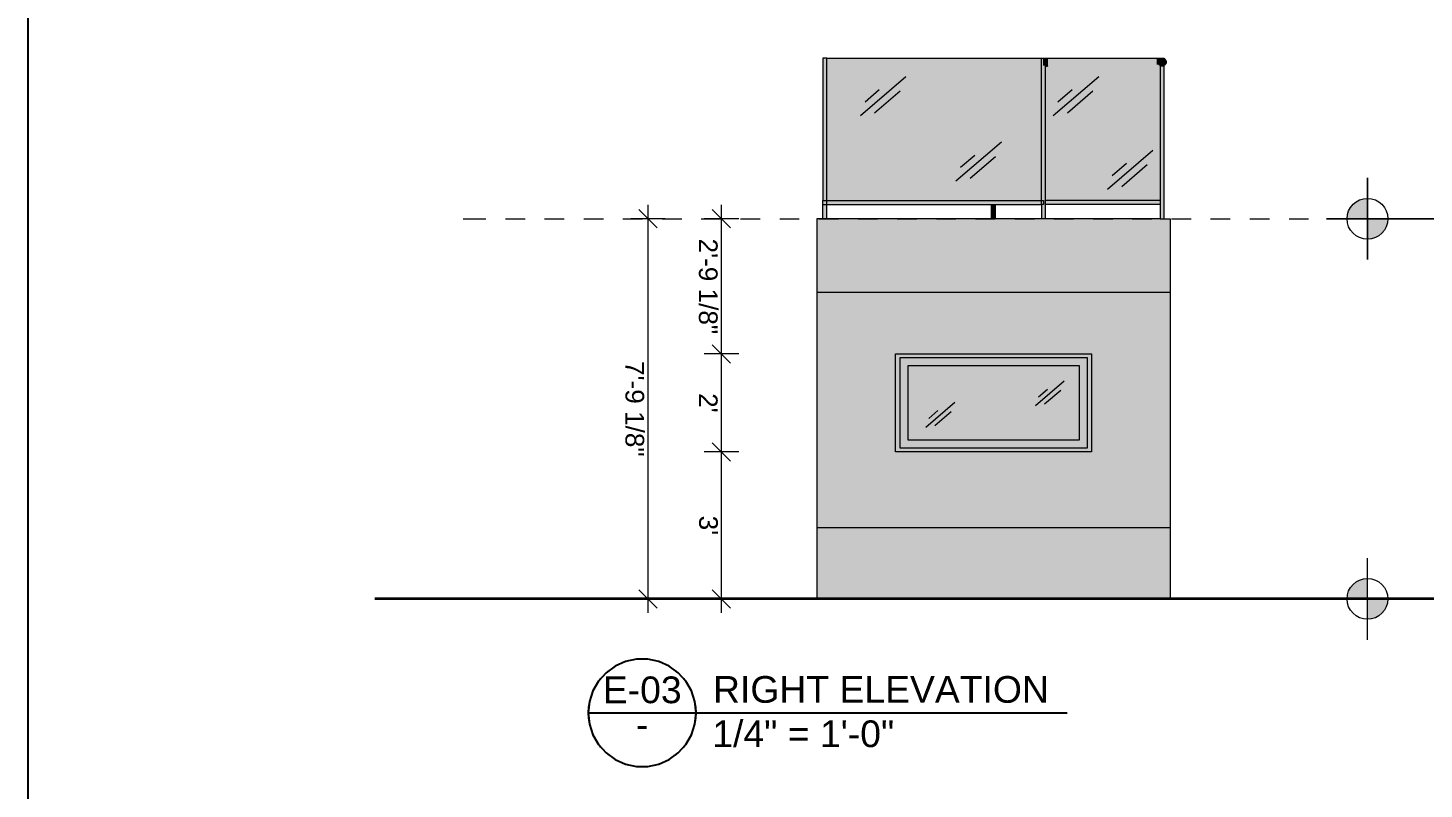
# Model space of a CAD drawing. Header units: millimetres. Extents: x -419 to 20046, y -14642 to 2638.
# Drawn here: x 9456.7 to 9912.8, y -524.8 to -276.2 of the extents above; entities that cross this region are included whole.
import ezdxf

# ---------------------------------------------------------------- set-up
doc = ezdxf.new("R2010")
doc.units = ezdxf.units.MM
for name, color, linetype in [('PDF6_A$$$DIMENSIONS.2D', 7, 'Continuous'), ('PDF6_C$$$MESH$(TERRAIN).3D', 7, 'Continuous'), ('PDF6_Geometry', 7, 'Continuous'), ('PDF6_Text', 7, 'Continuous')]:
    doc.layers.add(name, color=color, linetype=linetype)
for name, color, linetype, true_color in [('PDF6_A$$$FLOOR$$$RAILINGS.3D', 7, 'Continuous', 0x757575), ('PDF6_A$$$WALL$$$EXTERIOR.3D', 7, 'Continuous', 0x757575), ('PDF6_A$$$WALL$$$INTERIOR.3D', 7, 'Continuous', 0xbfbfbf), ('PDF6_P$$$PLUMBING$$$FIXTURES.3D', 7, 'Continuous', 0xffffff)]:
    doc.layers.add(name, color=color, linetype=linetype, true_color=true_color)
doc.styles.add('PDF Arial', font='arial.ttf')

msp = doc.modelspace()

# ---------------------------------------------------------------- hatches: boundary and pattern name
at = {"layer": 'PDF6_A$$$FLOOR$$$RAILINGS.3D', "true_color": 0xffffff, "transparency": 33554559}
for points in [[(9787.847, -338.553), (9789.18, -338.553), (9789.18, -288.502), (9788.515, -288.502), (9788.515, -286.244), (9789.18, -286.244), (9789.18, -286.06), (9787.847, -286.06), (9787.847, -332.554), (9788.515, -332.554), (9788.515, -333.886), (9787.847, -333.886)], [(9788.515, -286.244), (9788.515, -286.368), (9789.52, -286.368), (9789.588, -286.305), (9789.651, -286.237), (9789.18, -286.237), (9789.18, -286.244)], [(9788.515, -286.368), (9788.515, -286.529), (9789.359, -286.529), (9789.442, -286.451), (9789.52, -286.368)], [(9788.515, -286.715), (9789.17, -286.715), (9789.268, -286.627), (9789.359, -286.529), (9788.515, -286.529)], [(9788.515, -286.925), (9788.963, -286.925), (9789.069, -286.829), (9789.17, -286.715), (9788.515, -286.715)], [(9788.515, -287.144), (9788.741, -287.144), (9788.855, -287.053), (9788.963, -286.925), (9788.515, -286.925)], [(9789.827, -286.06), (9789.18, -286.06), (9789.18, -286.08), (9789.807, -286.08), (9789.822, -286.07)], [(9789.827, -288.686), (9789.18, -288.686), (9789.18, -332.554), (9826.569, -332.554), (9826.569, -288.502), (9826.393, -288.378), (9826.232, -288.217), (9826.124, -288.061), (9825.486, -288.061), (9825.486, -286.06), (9789.827, -286.06)], [(9789.18, -286.138), (9789.747, -286.138), (9789.782, -286.111), (9789.807, -286.08), (9789.18, -286.08)], [(9789.18, -286.138), (9789.18, -286.237), (9789.651, -286.237), (9789.704, -286.189), (9789.747, -286.138)], [(9826.219, -286.06), (9825.866, -286.06), (9825.866, -288.061), (9826.124, -288.061), (9826.101, -288.028), (9826.003, -287.822), (9825.945, -287.6), (9825.924, -287.373), (9825.945, -287.144), (9826.003, -286.925), (9826.101, -286.715), (9826.161, -286.627), (9826.219, -286.547)], [(9826.509, -286.06), (9826.219, -286.06), (9826.219, -286.547), (9826.232, -286.529), (9826.393, -286.368), (9826.484, -286.305), (9826.509, -286.287)], [(9827.237, -286.06), (9826.569, -286.06), (9826.569, -286.244), (9826.58, -286.237), (9826.789, -286.138), (9827.008, -286.08)], [(9827.237, -286.06), (9827.464, -286.08), (9827.686, -286.138), (9827.892, -286.237), (9827.902, -286.244), (9827.902, -286.06)], [(9788.515, -287.822), (9788.963, -287.822), (9788.855, -287.693), (9788.741, -287.6), (9788.515, -287.6)], [(9788.515, -287.822), (9788.515, -288.028), (9789.17, -288.028), (9789.069, -287.915), (9788.963, -287.822)], [(9788.515, -288.028), (9788.515, -288.217), (9789.359, -288.217), (9789.268, -288.116), (9789.17, -288.028)], [(9788.515, -288.378), (9789.52, -288.378), (9789.442, -288.293), (9789.359, -288.217), (9788.515, -288.217)], [(9789.52, -288.378), (9788.515, -288.378), (9788.515, -288.502), (9789.18, -288.502), (9789.18, -288.509), (9789.651, -288.509), (9789.588, -288.441)], [(9789.18, -288.509), (9789.18, -288.605), (9789.747, -288.605), (9789.704, -288.557), (9789.651, -288.509)], [(9789.18, -288.666), (9789.807, -288.666), (9789.782, -288.635), (9789.747, -288.605), (9789.18, -288.605)], [(9789.807, -288.666), (9789.18, -288.666), (9789.18, -288.686), (9789.827, -288.686), (9789.822, -288.676)], [(9826.58, -288.509), (9826.569, -288.502), (9826.569, -338.553), (9827.902, -338.553), (9827.902, -288.502), (9827.892, -288.509), (9827.686, -288.605), (9827.464, -288.666), (9827.237, -288.686), (9827.008, -288.666), (9826.789, -288.605)]]:
    msp.add_hatch(color=7, dxfattribs=at).paths.add_polyline_path(points)
at = {"layer": 'PDF6_A$$$WALL$$$EXTERIOR.3D', "transparency": 33554559}
for points in [[(9894.321, -338.553), (9887.654, -338.553), (9888.161, -336.003), (9889.607, -333.839), (9891.769, -332.395), (9894.321, -331.886)], [(9894.321, -338.553), (9887.654, -338.553), (9888.161, -336.003), (9889.607, -333.839), (9891.769, -332.395), (9894.321, -331.886)], [(9894.321, -338.553), (9900.988, -338.553), (9900.479, -341.105), (9899.036, -343.267), (9896.871, -344.714), (9894.321, -345.22)], [(9894.321, -338.553), (9900.988, -338.553), (9900.479, -341.105), (9899.036, -343.267), (9896.871, -344.714), (9894.321, -345.22)], [(9894.321, -462.688), (9887.654, -462.688), (9888.161, -460.135), (9889.607, -457.973), (9891.769, -456.527), (9894.321, -456.021)], [(9894.321, -462.688), (9900.988, -462.688), (9900.479, -465.238), (9899.036, -467.402), (9896.871, -468.846), (9894.321, -469.352)]]:
    msp.add_hatch(color=7, dxfattribs=at).paths.add_polyline_path(points)
at = {"layer": 'PDF6_A$$$WALL$$$EXTERIOR.3D', "true_color": 0xffffff, "transparency": 33554559}
h = msp.add_hatch(color=7, dxfattribs=at)
h.paths.add_polyline_path([(9714.423, -439.353), (9829.863, -439.353), (9829.863, -362.553), (9714.423, -362.553)], flags=0)
h.paths.add_polyline_path([(9740.142, -382.688), (9804.182, -382.688), (9804.182, -414.688), (9796.898, -414.688), (9740.142, -414.688)], flags=0)
for points in [[(9740.182, -382.688), (9740.182, -385.311), (9741.495, -385.311), (9741.495, -383.998), (9802.872, -383.998), (9802.872, -385.311), (9804.182, -385.311), (9804.182, -382.688)], [(9802.872, -383.998), (9741.495, -383.998), (9741.495, -386.624), (9744.12, -386.624), (9800.246, -386.624), (9802.872, -386.624)], [(9740.182, -412.062), (9740.182, -414.688), (9804.182, -414.688), (9804.182, -412.062), (9802.872, -412.062), (9802.872, -413.375), (9741.495, -413.375), (9741.495, -412.062)], [(9741.495, -413.375), (9802.872, -413.375), (9802.872, -410.75), (9800.246, -410.75), (9744.12, -410.75), (9741.495, -410.75)]]:
    msp.add_hatch(color=7, dxfattribs=at).paths.add_polyline_path(points)
at = {"layer": 'PDF6_A$$$WALL$$$INTERIOR.3D', "true_color": 0xffffff, "transparency": 33554559}
msp.add_hatch(color=7, dxfattribs=at).paths.add_polyline_path([(9740.182, -382.688), (9740.142, -382.688), (9740.142, -402.86), (9740.182, -402.86), (9740.182, -385.311)])
at = {"layer": 'PDF6_P$$$PLUMBING$$$FIXTURES.3D', "transparency": 33554559}
msp.add_hatch(color=256, dxfattribs=at).paths.add_polyline_path([(9740.182, -410.734), (9740.142, -410.734), (9740.142, -414.688), (9740.182, -414.688), (9740.182, -412.062)])

# ---------------------------------------------------------------- linework, layer by layer
at = {"layer": 'PDF6_A$$$DIMENSIONS.2D', "lineweight": 13}
for points in [[(9662.274, -341.554), (9656.273, -335.555)], [(9659.273, -467.188), (9659.273, -462.688), (9659.273, -338.553), (9659.273, -334.053)], [(9686.273, -341.554), (9680.274, -335.555)], [(9683.272, -467.188), (9683.272, -462.688), (9683.272, -414.688), (9683.272, -382.688), (9683.272, -338.553), (9683.272, -334.053)], [(9664.899, -338.553), (9653.648, -338.553)], [(9688.899, -338.553), (9677.648, -338.553)], [(9688.899, -382.688), (9677.648, -382.688)], [(9680.274, -379.687), (9686.273, -385.686)], [(9688.899, -414.688), (9677.648, -414.688)], [(9680.274, -411.687), (9686.273, -417.686)], [(9656.273, -459.687), (9662.274, -465.686)], [(9680.274, -459.687), (9686.273, -465.686)], [(9664.899, -462.688), (9653.648, -462.688)], [(9688.899, -462.688), (9677.648, -462.688)]]:
    msp.add_lwpolyline(points, dxfattribs=at)
at = {"layer": 'PDF6_A$$$DIMENSIONS.2D', "lineweight": 25}
msp.add_lwpolyline([(9674.955, -499.894), (9674.569, -496.235), (9673.433, -492.735), (9671.594, -489.548), (9669.131, -486.814), (9666.155, -484.652), (9662.793, -483.155), (9659.195, -482.389), (9655.515, -482.389), (9651.916, -483.155), (9648.555, -484.652), (9645.578, -486.814), (9643.116, -489.548), (9641.276, -492.735), (9640.139, -496.235), (9639.755, -499.894), (9640.139, -503.552), (9641.276, -507.052), (9643.116, -510.239), (9645.578, -512.973), (9648.555, -515.135), (9651.916, -516.632), (9655.515, -517.398), (9659.195, -517.398), (9662.793, -516.632), (9666.155, -515.135), (9669.131, -512.973), (9671.594, -510.239), (9673.433, -507.052), (9674.569, -503.552)], close=True, dxfattribs=at)
msp.add_lwpolyline([(9639.755, -499.894), (9796.175, -499.894)], dxfattribs=at)
at = {"layer": 'PDF6_A$$$DIMENSIONS.2D', "lineweight": 0}
msp.add_circle((9657.355, -499.894), 17.6, dxfattribs=at)
at = {"layer": 'PDF6_A$$$FLOOR$$$RAILINGS.3D', "lineweight": 9}
for points in [[(9717.714, -338.553), (9717.714, -333.886), (9717.714, -332.554), (9717.714, -286.06), (9716.381, -286.06), (9716.381, -332.554), (9717.714, -332.554), (9787.847, -332.554), (9788.515, -332.554), (9788.515, -333.886), (9787.847, -333.886), (9787.847, -338.553)], [(9716.381, -333.886), (9717.714, -333.886), (9787.847, -333.886), (9787.847, -332.554), (9787.847, -286.06), (9789.18, -286.06), (9789.827, -286.06), (9789.822, -286.07), (9789.807, -286.08), (9789.782, -286.111), (9789.747, -286.138), (9789.704, -286.189), (9789.651, -286.237), (9789.588, -286.305), (9789.52, -286.368), (9789.442, -286.451), (9789.359, -286.529), (9789.268, -286.627), (9789.17, -286.715), (9789.069, -286.829), (9788.963, -286.925), (9788.855, -287.053), (9788.741, -287.144), (9788.628, -287.315), (9788.515, -287.373), (9788.628, -287.429), (9788.741, -287.6), (9788.855, -287.693), (9788.963, -287.822), (9789.069, -287.915), (9789.17, -288.028), (9789.268, -288.116), (9789.359, -288.217), (9789.442, -288.293), (9789.52, -288.378), (9789.588, -288.441), (9789.651, -288.509), (9789.704, -288.557), (9789.747, -288.605), (9789.782, -288.635), (9789.807, -288.666), (9789.822, -288.676), (9789.827, -288.686), (9789.827, -286.06), (9825.486, -286.06), (9825.866, -286.06), (9826.219, -286.06), (9826.509, -286.06), (9826.569, -286.06), (9827.902, -286.06), (9827.902, -286.244)], [(9717.714, -286.06), (9787.847, -286.06)], [(9788.515, -286.244), (9788.515, -286.368), (9788.515, -286.529), (9788.515, -286.715), (9788.515, -286.925), (9788.515, -287.144), (9788.515, -287.373), (9788.515, -287.6), (9788.515, -287.822), (9788.515, -288.028), (9788.515, -288.217), (9788.515, -288.378), (9788.515, -288.502)], [(9789.18, -286.244), (9789.18, -286.06)], [(9826.569, -286.244), (9826.569, -286.06)], [(9789.18, -338.553), (9789.18, -288.502)], [(9789.18, -288.686), (9789.827, -288.686)], [(9826.124, -288.061), (9825.866, -288.061), (9825.486, -288.061)], [(9826.569, -288.502), (9826.569, -338.553), (9827.902, -338.553), (9827.902, -288.502)], [(9716.381, -338.553), (9716.381, -333.886), (9716.381, -332.554)], [(9826.569, -332.554), (9789.18, -332.554)], [(9771.477, -338.553), (9771.477, -333.886)], [(9772.809, -338.553), (9772.809, -333.886)], [(9826.569, -333.886), (9789.18, -333.886)]]:
    msp.add_lwpolyline(points, dxfattribs=at)
msp.add_lwpolyline([(9826.161, -286.627), (9826.232, -286.529), (9826.31, -286.451), (9826.393, -286.368), (9826.484, -286.305), (9826.58, -286.237), (9826.683, -286.189), (9826.789, -286.138), (9826.897, -286.111), (9827.008, -286.08), (9827.121, -286.07), (9827.237, -286.06), (9827.351, -286.07), (9827.464, -286.08), (9827.577, -286.111), (9827.686, -286.138), (9827.792, -286.189), (9827.892, -286.237), (9827.991, -286.305), (9828.081, -286.368), (9828.164, -286.451), (9828.243, -286.529), (9828.313, -286.627), (9828.374, -286.715), (9828.427, -286.829), (9828.469, -286.925), (9828.505, -287.053), (9828.53, -287.144), (9828.545, -287.315), (9828.55, -287.373), (9828.545, -287.429), (9828.53, -287.6), (9828.505, -287.693), (9828.469, -287.822), (9828.427, -287.915), (9828.374, -288.028), (9828.313, -288.116), (9828.243, -288.217), (9828.164, -288.293), (9828.081, -288.378), (9827.991, -288.441), (9827.892, -288.509), (9827.792, -288.557), (9827.686, -288.605), (9827.577, -288.635), (9827.464, -288.666), (9827.351, -288.676), (9827.237, -288.686), (9827.121, -288.676), (9827.008, -288.666), (9826.897, -288.635), (9826.789, -288.605), (9826.683, -288.557), (9826.58, -288.509), (9826.484, -288.441), (9826.393, -288.378), (9826.31, -288.293), (9826.232, -288.217), (9826.161, -288.116), (9826.101, -288.028), (9826.048, -287.915), (9826.003, -287.822), (9825.97, -287.693), (9825.945, -287.6), (9825.929, -287.429), (9825.924, -287.373), (9825.929, -287.315), (9825.945, -287.144), (9825.97, -287.053), (9826.003, -286.925), (9826.048, -286.829), (9826.101, -286.715)], close=True, dxfattribs=at)
at = {"layer": 'PDF6_A$$$FLOOR$$$RAILINGS.3D', "color": 7, "lineweight": 0, "true_color": 0xffffff, "transparency": 33554559}
for points in [[(9716.381, -338.553), (9717.714, -338.553), (9716.381, -286.06), (9717.714, -286.06)], [(9717.714, -286.06), (9717.714, -332.554), (9787.847, -286.06), (9787.847, -332.554)], [(9788.515, -287.144), (9788.515, -287.373), (9788.741, -287.144), (9788.628, -287.315)], [(9788.628, -287.315), (9788.515, -287.373), (9788.628, -287.429)], [(9788.741, -287.144), (9788.628, -287.315), (9788.741, -287.6), (9788.628, -287.429)], [(9788.855, -287.053), (9788.741, -287.144), (9788.855, -287.693), (9788.741, -287.6)], [(9788.963, -286.925), (9788.855, -287.053), (9788.963, -287.822), (9788.855, -287.693)], [(9789.069, -286.829), (9788.963, -286.925), (9789.069, -287.915), (9788.963, -287.822)], [(9789.17, -286.715), (9789.069, -286.829), (9789.17, -288.028), (9789.069, -287.915)], [(9789.268, -286.627), (9789.17, -286.715), (9789.268, -288.116), (9789.17, -288.028)], [(9789.359, -286.529), (9789.268, -286.627), (9789.359, -288.217), (9789.268, -288.116)], [(9789.442, -286.451), (9789.359, -286.529), (9789.442, -288.293), (9789.359, -288.217)], [(9789.52, -286.368), (9789.442, -286.451), (9789.52, -288.378), (9789.442, -288.293)], [(9789.588, -286.305), (9789.52, -286.368), (9789.588, -288.441), (9789.52, -288.378)], [(9789.651, -286.237), (9789.588, -286.305), (9789.651, -288.509), (9789.588, -288.441)], [(9789.651, -286.237), (9789.651, -288.509), (9789.704, -286.189), (9789.704, -288.557)], [(9789.747, -286.138), (9789.704, -286.189), (9789.747, -288.605), (9789.704, -288.557)], [(9789.782, -286.111), (9789.747, -286.138), (9789.782, -288.635), (9789.747, -288.605)], [(9789.807, -286.08), (9789.782, -286.111), (9789.807, -288.666), (9789.782, -288.635)], [(9789.822, -286.07), (9789.807, -286.08), (9789.822, -288.676), (9789.807, -288.666)], [(9789.827, -286.06), (9789.822, -286.07), (9789.827, -288.686), (9789.822, -288.676)], [(9825.486, -288.061), (9825.866, -288.061), (9825.486, -286.06), (9825.866, -286.06)], [(9825.924, -287.373), (9825.929, -287.429), (9825.929, -287.315)], [(9825.929, -287.315), (9825.929, -287.429), (9825.945, -287.144), (9825.945, -287.6)], [(9825.945, -287.144), (9825.945, -287.6), (9825.97, -287.053), (9825.97, -287.693)], [(9825.97, -287.053), (9825.97, -287.693), (9826.003, -286.925), (9826.003, -287.822)], [(9826.003, -286.925), (9826.003, -287.822), (9826.048, -286.829), (9826.048, -287.915)], [(9826.048, -287.915), (9826.101, -288.028), (9826.048, -286.829), (9826.101, -286.715)], [(9826.101, -286.715), (9826.101, -288.028), (9826.161, -286.627), (9826.161, -288.116)], [(9826.161, -286.627), (9826.161, -288.116), (9826.232, -286.529), (9826.232, -288.217)], [(9826.232, -286.529), (9826.232, -288.217), (9826.31, -286.451), (9826.31, -288.293)], [(9826.31, -286.451), (9826.31, -288.293), (9826.393, -286.368), (9826.393, -288.378)], [(9826.393, -286.368), (9826.393, -288.378), (9826.484, -286.305), (9826.484, -288.441)], [(9826.484, -286.305), (9826.484, -288.441), (9826.58, -286.237), (9826.58, -288.509)], [(9826.509, -286.287), (9826.569, -286.244), (9826.509, -286.06), (9826.569, -286.06)], [(9826.58, -286.237), (9826.58, -288.509), (9826.683, -286.189), (9826.683, -288.557)], [(9826.683, -286.189), (9826.683, -288.557), (9826.789, -286.138), (9826.789, -288.605)], [(9826.789, -286.138), (9826.789, -288.605), (9826.897, -286.111), (9826.897, -288.635)], [(9826.897, -286.111), (9826.897, -288.635), (9827.008, -286.08), (9827.008, -288.666)], [(9827.008, -286.08), (9827.008, -288.666), (9827.121, -286.07), (9827.121, -288.676)], [(9827.121, -286.07), (9827.121, -288.676), (9827.237, -286.06), (9827.237, -288.686)], [(9827.237, -286.06), (9827.237, -288.686), (9827.351, -286.07), (9827.351, -288.676)], [(9827.351, -286.07), (9827.351, -288.676), (9827.464, -286.08), (9827.464, -288.666)], [(9827.464, -286.08), (9827.464, -288.666), (9827.577, -286.111), (9827.577, -288.635)], [(9827.577, -286.111), (9827.577, -288.635), (9827.686, -286.138), (9827.686, -288.605)], [(9827.686, -286.138), (9827.686, -288.605), (9827.792, -286.189), (9827.792, -288.557)], [(9827.792, -286.189), (9827.792, -288.557), (9827.892, -286.237), (9827.892, -288.509)], [(9827.892, -286.237), (9827.892, -288.509), (9827.991, -286.305), (9827.991, -288.441)], [(9827.991, -286.305), (9827.991, -288.441), (9828.081, -286.368), (9828.081, -288.378)], [(9828.081, -286.368), (9828.081, -288.378), (9828.164, -286.451), (9828.164, -288.293)], [(9828.164, -286.451), (9828.164, -288.293), (9828.243, -286.529), (9828.243, -288.217)], [(9828.243, -286.529), (9828.243, -288.217), (9828.313, -286.627), (9828.313, -288.116)], [(9828.313, -286.627), (9828.313, -288.116), (9828.374, -286.715), (9828.374, -288.028)], [(9828.374, -288.028), (9828.427, -287.915), (9828.374, -286.715), (9828.427, -286.829)], [(9828.427, -286.829), (9828.427, -287.915), (9828.469, -286.925), (9828.469, -287.822)], [(9828.469, -286.925), (9828.469, -287.822), (9828.505, -287.053), (9828.505, -287.693)], [(9828.505, -287.053), (9828.505, -287.693), (9828.53, -287.144), (9828.53, -287.6)], [(9828.53, -287.144), (9828.53, -287.6), (9828.545, -287.315), (9828.545, -287.429)], [(9828.545, -287.315), (9828.545, -287.429), (9828.55, -287.373)], [(9788.515, -287.373), (9788.515, -287.6), (9788.628, -287.429), (9788.741, -287.6)], [(9717.714, -333.886), (9788.515, -333.886), (9717.714, -332.554), (9788.515, -332.554)], [(9789.18, -332.554), (9789.18, -333.886), (9826.569, -332.554), (9826.569, -333.886)], [(9772.809, -333.886), (9771.477, -333.886), (9772.809, -338.553), (9771.477, -338.553)]]:
    msp.add_solid(points, dxfattribs=at)
at = {"layer": 'PDF6_A$$$WALL$$$EXTERIOR.3D', "color": 253, "lineweight": 9, "true_color": 0xa5a5a5}
for points in [[(9728.675, -304.782), (9743.506, -292.04)], [(9730.204, -300.319), (9734.828, -296.346)], [(9791.679, -304.782), (9806.508, -292.04)], [(9793.206, -300.319), (9797.832, -296.346)], [(9733.303, -303.93), (9741.633, -296.772)], [(9796.308, -303.93), (9804.636, -296.772)], [(9759.894, -326.194), (9774.722, -313.452)], [(9761.42, -321.732), (9766.047, -317.758)], [(9764.522, -325.34), (9772.85, -318.184)], [(9809.395, -328.865), (9824.224, -316.125)], [(9810.925, -324.405), (9815.548, -320.429)], [(9814.024, -328.013), (9822.354, -320.857)], [(9785.834, -399.582), (9795.288, -391.459)], [(9786.809, -396.738), (9789.757, -394.205)], [(9788.784, -399.038), (9794.096, -394.477)], [(9750.021, -406.595), (9759.475, -398.471)], [(9750.994, -403.75), (9753.945, -401.215)], [(9752.972, -406.05), (9758.281, -401.487)]]:
    msp.add_lwpolyline(points, dxfattribs=at)
at = {"layer": 'PDF6_A$$$WALL$$$EXTERIOR.3D', "color": 7, "lineweight": 13}
msp.add_lwpolyline([(9894.321, -325.221), (9894.321, -351.887)], close=True, dxfattribs=at)
for points in [[(9598.86, -338.553), (9606.292, -338.553)], [(9612.692, -338.553), (9619.092, -338.553)], [(9625.492, -338.553), (9631.892, -338.553)], [(9638.292, -338.553), (9644.692, -338.553)], [(9651.092, -338.553), (9657.492, -338.553)], [(9663.892, -338.553), (9670.292, -338.553)], [(9676.691, -338.553), (9683.091, -338.553)], [(9689.491, -338.553), (9695.891, -338.553)], [(9702.291, -338.553), (9708.691, -338.553)], [(9715.091, -338.553), (9721.491, -338.553)], [(9727.891, -338.553), (9734.291, -338.553)], [(9740.691, -338.553), (9747.091, -338.553)], [(9753.491, -338.553), (9759.891, -338.553)], [(9766.291, -338.553), (9772.691, -338.553)], [(9779.091, -338.553), (9785.491, -338.553)], [(9791.891, -338.553), (9798.291, -338.553)], [(9804.691, -338.553), (9811.091, -338.553)], [(9817.491, -338.553), (9823.891, -338.553)], [(9830.291, -338.553), (9836.691, -338.553)], [(9843.091, -338.553), (9849.491, -338.553)], [(9855.891, -338.553), (9862.291, -338.553)], [(9868.691, -338.553), (9875.091, -338.553)], [(10019.487, -338.553), (9907.653, -338.553), (9880.987, -338.553), (9907.653, -338.553), (9967.41, -338.553)], [(9881.491, -338.553), (9887.891, -338.553)], [(9894.291, -338.553), (9901.724, -338.553)], [(9894.321, -476.019), (9894.321, -449.354)], [(9880.987, -462.688), (9907.653, -462.688), (10020.852, -462.688)]]:
    msp.add_lwpolyline(points, dxfattribs=at)
at = {"layer": 'PDF6_A$$$WALL$$$EXTERIOR.3D', "lineweight": 9}
for points in [[(9826.569, -338.553), (9714.423, -338.553), (9714.423, -338.76), (9714.423, -339.372), (9714.423, -340.38), (9714.423, -341.768), (9714.423, -343.514), (9714.423, -345.583), (9714.423, -347.944), (9714.423, -350.554), (9714.423, -353.369), (9714.423, -356.342), (9714.423, -359.421), (9714.423, -362.553), (9714.423, -439.353), (9714.423, -442.485), (9714.423, -445.564), (9714.423, -448.537), (9714.423, -451.354), (9714.423, -453.965), (9714.423, -456.323), (9714.423, -458.394), (9714.423, -460.138), (9714.423, -461.526), (9714.423, -462.537), (9714.423, -462.688)], [(9827.902, -338.553), (9829.863, -338.553), (9829.863, -338.76), (9829.863, -339.372), (9829.863, -340.38), (9829.863, -341.768), (9829.863, -343.514), (9829.863, -345.583), (9829.863, -347.944), (9829.863, -350.554), (9829.863, -353.369), (9829.863, -356.342), (9829.863, -359.421), (9829.863, -362.553), (9829.863, -439.353), (9829.863, -442.485), (9829.863, -445.564), (9829.863, -448.537), (9829.863, -451.354), (9829.863, -453.965), (9829.863, -456.323), (9829.863, -458.394), (9829.863, -460.138), (9829.863, -461.526), (9829.863, -462.537), (9829.863, -462.688)], [(9714.423, -362.553), (9829.863, -362.553)], [(9740.182, -414.688), (9740.142, -414.688), (9740.142, -382.688), (9740.182, -382.688)], [(9804.142, -382.688), (9804.142, -382.688)], [(9804.142, -382.688), (9804.142, -414.688)], [(9714.423, -439.353), (9829.863, -439.353)]]:
    msp.add_lwpolyline(points, dxfattribs=at)
for points in [[(9804.182, -414.688), (9740.182, -414.688), (9740.182, -412.062), (9740.182, -385.311), (9740.182, -382.688), (9804.182, -382.688), (9804.182, -385.311), (9804.182, -412.062)], [(9802.872, -412.062), (9802.872, -385.311), (9802.872, -383.998), (9741.495, -383.998), (9741.495, -385.311), (9741.495, -412.062), (9741.495, -413.375), (9802.872, -413.375)], [(9744.12, -386.624), (9744.12, -410.75), (9800.246, -410.75), (9800.246, -386.624)]]:
    msp.add_lwpolyline(points, close=True, dxfattribs=at)
at = {"layer": 'PDF6_A$$$WALL$$$EXTERIOR.3D', "color": 7, "lineweight": 13}
for centre, radius in [((9894.32, -338.554), 6.668), ((9894.32, -338.554), 6.668), ((9894.322, -462.687), 6.667)]:
    msp.add_circle(centre, radius, dxfattribs=at)
at = {"layer": 'PDF6_A$$$WALL$$$EXTERIOR.3D', "color": 7, "lineweight": 0, "true_color": 0xffffff, "transparency": 33554559}
for points in [[(9714.423, -338.553), (9714.423, -338.76), (9829.863, -338.553), (9829.863, -338.76)], [(9714.423, -338.76), (9714.423, -339.372), (9829.863, -338.76), (9829.863, -339.372)], [(9714.423, -340.38), (9829.863, -340.38), (9714.423, -339.372), (9829.863, -339.372)], [(9714.423, -340.38), (9714.423, -341.768), (9829.863, -340.38), (9829.863, -341.768)], [(9714.423, -341.768), (9714.423, -343.514), (9829.863, -341.768), (9829.863, -343.514)], [(9714.423, -343.514), (9714.423, -345.583), (9829.863, -343.514), (9829.863, -345.583)], [(9829.863, -345.583), (9714.423, -345.583), (9829.863, -347.944), (9714.423, -347.944)], [(9714.423, -350.554), (9829.863, -350.554), (9714.423, -347.944), (9829.863, -347.944)], [(9714.423, -350.554), (9714.423, -353.369), (9829.863, -350.554), (9829.863, -353.369)], [(9714.423, -353.369), (9714.423, -356.342), (9829.863, -353.369), (9829.863, -356.342)], [(9829.863, -356.342), (9714.423, -356.342), (9829.863, -359.421), (9714.423, -359.421)], [(9714.423, -359.421), (9714.423, -362.553), (9829.863, -359.421), (9829.863, -362.553)], [(9741.495, -385.311), (9740.182, -385.311), (9741.495, -412.062), (9740.182, -412.062)], [(9744.12, -410.75), (9744.12, -386.624), (9741.495, -410.75), (9741.495, -386.624)], [(9800.246, -386.624), (9744.12, -386.624), (9800.246, -410.75), (9744.12, -410.75)], [(9800.246, -386.624), (9800.246, -410.75), (9802.872, -386.624), (9802.872, -410.75)], [(9802.872, -412.062), (9804.182, -412.062), (9802.872, -385.311), (9804.182, -385.311)], [(9714.423, -442.487), (9829.863, -442.487), (9714.423, -439.353), (9829.863, -439.353)], [(9829.863, -442.487), (9714.423, -442.487), (9829.863, -445.564), (9714.423, -445.564)], [(9714.423, -448.537), (9829.863, -448.537), (9714.423, -445.564), (9829.863, -445.564)], [(9714.423, -451.354), (9829.863, -451.354), (9714.423, -448.537), (9829.863, -448.537)], [(9714.423, -453.965), (9829.863, -453.965), (9714.423, -451.354), (9829.863, -451.354)], [(9714.423, -453.965), (9714.423, -456.323), (9829.863, -453.965), (9829.863, -456.323)], [(9714.423, -458.394), (9829.863, -458.394), (9714.423, -456.323), (9829.863, -456.323)], [(9714.423, -460.138), (9829.863, -460.138), (9714.423, -458.394), (9829.863, -458.394)], [(9829.863, -460.138), (9714.423, -460.138), (9829.863, -461.526), (9714.423, -461.526)], [(9714.423, -461.526), (9714.423, -462.537), (9829.863, -461.526), (9829.863, -462.537)], [(9714.423, -462.537), (9714.423, -462.688), (9829.863, -462.537), (9829.863, -462.688)]]:
    msp.add_solid(points, dxfattribs=at)
at = {"layer": 'PDF6_C$$$MESH$(TERRAIN).3D', "lineweight": 35}
msp.add_lwpolyline([(10032.128, -462.688), (9570.065, -462.688)], dxfattribs=at)
at = {"layer": 'PDF6_Geometry', "lineweight": 25}
msp.add_lwpolyline([(10877.795, 209.325), (9456.692, 209.325), (9456.692, -773.353), (10877.795, -773.353)], close=True, dxfattribs=at)
at = {"layer": 'PDF6_P$$$PLUMBING$$$FIXTURES.3D', "color": 8, "lineweight": 9, "true_color": 0x757575}
for points in [[(9740.142, -402.86), (9740.182, -402.86)], [(9740.142, -408.109), (9740.182, -408.109)], [(9740.142, -410.734), (9740.182, -410.734)]]:
    msp.add_lwpolyline(points, dxfattribs=at)
at = {"layer": 'PDF6_P$$$PLUMBING$$$FIXTURES.3D', "lineweight": 0, "transparency": 33554559}
for points in [[(9740.142, -402.86), (9740.142, -408.109), (9740.182, -402.86), (9740.182, -408.109)], [(9740.142, -408.109), (9740.142, -410.734), (9740.182, -408.109), (9740.182, -410.734)]]:
    msp.add_solid(points, dxfattribs=at)

# ---------------------------------------------------------------- texts
at = {"layer": 'PDF6_Text', "char_height": 6.1083, "attachment_point": 7, "rotation": 270, "style": 'PDF Arial'}
for s, insert in [('2\'-9 1/8"', (9675.817, -345.015)), ('7\'-9 1/8"', (9651.817, -385.015)), ("2'", (9675.896, -395.5)), ("3'", (9675.896, -435.5))]:
    msp.add_mtext(s, dxfattribs=dict(at, insert=insert))
at = {"layer": 'PDF6_Text', "attachment_point": 7, "style": 'PDF Arial'}
for s, insert, char_height in [('E-03', (9644.514, -496.874), 8.7262), ('RIGHT ELEVATION', (9680.524, -496.741), 8.72621), ('-', (9655.323, -508.069), 8.726), ('1/4" = 1\'-0"', (9680.277, -511.217), 8.72621)]:
    msp.add_mtext(s, dxfattribs=dict(at, insert=insert, char_height=char_height))

doc.saveas('drawing.dxf')
